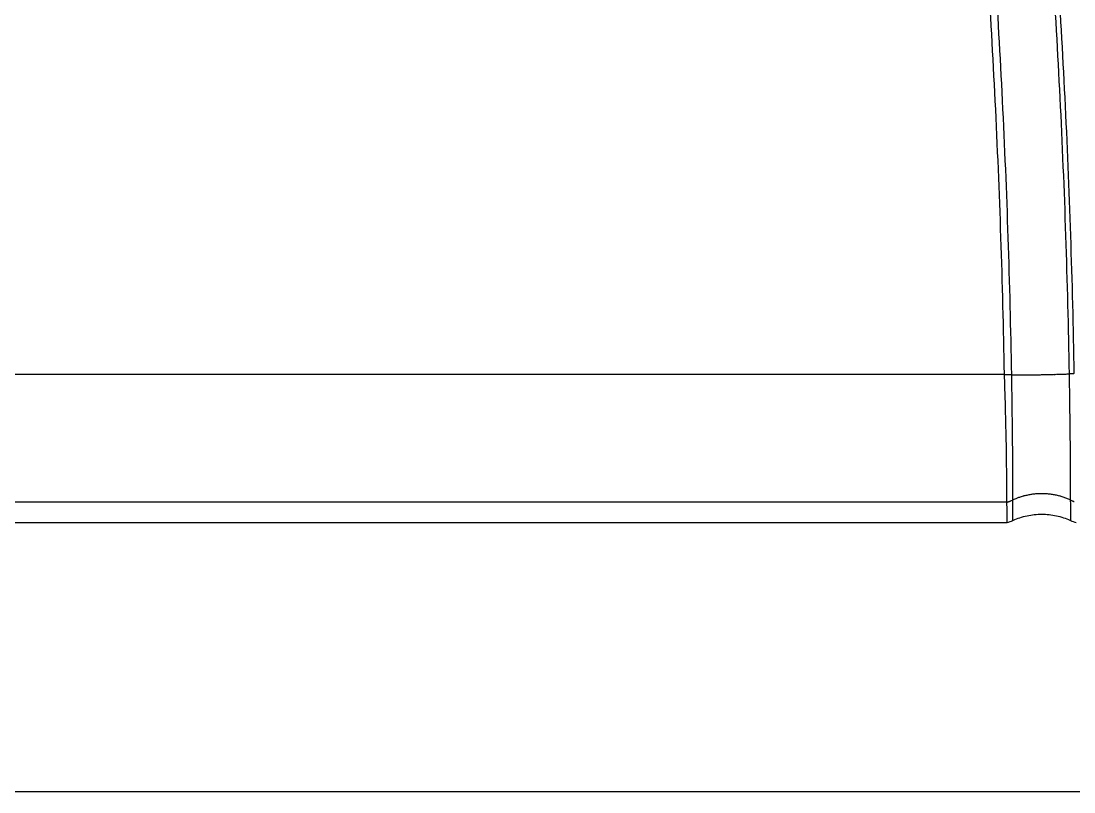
# Model space of a CAD drawing. Extents: x 3485972 to 3601240, y -673889 to -591207.
# Drawn here: x 3498978 to 3499142.7, y -607813.1 to -607692.5 of the extents above; entities that cross this region are included whole.
import ezdxf

# ---------------------------------------------------------------- set-up
doc = ezdxf.new("R2010")
doc.units = 0
doc.header["$LTSCALE"] = 6
doc.header["$MEASUREMENT"] = 0
doc.layers.add('medical equipment', color=4, linetype='CONTINUOUS')

msp = doc.modelspace()

# ---------------------------------------------------------------- linework, layer by layer
at = {"layer": 'medical equipment'}
for p, q in [((3498822.89, -607747.74), (3499131.78, -607747.74)), ((3499131.78, -607747.83), (3499131.78, -607747.74)), ((3499132.92, -607747.84), (3499132.89, -607747.84)), ((3499132.92, -607747.84), (3499133.2, -607747.84)), ((3499141.89, -607747.68), (3499141.91, -607747.68)), ((3499142.08, -607767.4), (3499141.81, -607767.28)), ((3499132.18, -607767.75), (3498822.49, -607767.75)), ((3499133.12, -607767.4), (3499133.09, -607767.42)), ((3498822.48, -607770.95), (3499132.19, -607770.95)), ((3499199.78, -607813.07), (3498756.26, -607813.07))]:
    msp.add_line(p, q, dxfattribs=at)
for centre, radius, start, end in [((3499132.6, -607987.96), 240.13, 90.1749, 90.196), ((3499132.17, -607836.84), 89, 90.1479, 90.1915), ((3499132.2, -607846.37), 98.53, 90.1253, 90.1508), ((3499132.54, -608062.25), 314.42, 90.096, 90.1022), ((3499132.22, -607866.55), 118.72, 90.0786, 90.0967), ((3499132.2, -607843.3), 95.46, 90.0627, 90.0867), ((3499132.22, -607858.35), 110.52, 90.043, 90.0632), ((3499132.22, -607867.25), 119.42, 90.0229, 90.0412), ((3499132.21, -607859.39), 111.55, 90.0001, 90.0198), ((3499132.22, -607855.99), 108.15, 89.9838, 90.0042), ((3499132.21, -607857.37), 109.54, 89.962, 89.982), ((3499132.21, -607857.56), 109.72, 89.9419, 89.9619), ((3499132.21, -607856.23), 108.39, 89.9216, 89.9417), ((3499132.22, -607855.33), 107.5, 89.9033, 89.9236), ((3499132.22, -607854.82), 106.99, 89.8808, 89.9011), ((3499132.22, -607854.2), 106.36, 89.8603, 89.8807), ((3499132.22, -607853.44), 105.6, 89.8416, 89.8621), ((3499132.22, -607852.7), 104.87, 89.8188, 89.8394), ((3499132.23, -607852.01), 104.17, 89.7999, 89.8206), ((3499132.23, -607851.26), 103.43, 89.7789, 89.7996), ((3499132.23, -607850.55), 102.71, 89.7577, 89.7785), ((3499132.23, -607849.78), 101.95, 89.7364, 89.7573), ((3499132.24, -607849.01), 101.18, 89.717, 89.738), ((3499132.24, -607848.31), 100.47, 89.6935, 89.7145), ((3499132.24, -607847.59), 99.76, 89.6737, 89.6948), ((3499132.25, -607846.72), 98.89, 89.6539, 89.6752), ((3499132.25, -607845.7), 97.87, 89.6298, 89.6512), ((3499133.98, -607590.23), 157.61, 269.7148, 269.8165), ((3499134.01, -607581.2), 166.64, 269.8158, 269.9137), ((3499134.03, -607574.08), 173.76, 269.9102, 270.0055), ((3499134.03, -607570.45), 177.39, 270.0073, 270.1019), ((3499134.03, -607566.01), 181.83, 270.0994, 270.1928), ((3499134.01, -607561.52), 186.32, 270.1937, 270.286), ((3499134, -607557.25), 190.59, 270.2837, 270.3748), ((3499133.97, -607553.96), 193.88, 270.3763, 270.4666), ((3499133.95, -607550.77), 197.07, 270.4645, 270.554), ((3499133.92, -607548.26), 199.58, 270.5557, 270.6446), ((3499133.9, -607545.96), 201.88, 270.6429, 270.7313), ((3499133.87, -607544.32), 203.52, 270.733, 270.821), ((3499133.86, -607543.24), 204.6, 270.8194, 270.9071), ((3499133.85, -607542.99), 204.85, 270.9093, 270.997), ((3499133.85, -607542.45), 205.39, 270.9954, 271.0828), ((3499133.83, -607541.8), 206.04, 271.0848, 271.1718), ((3499133.88, -607544.23), 203.61, 271.1719, 271.2598), ((3499133.98, -607549.15), 198.69, 271.2628, 271.3525), ((3499133.93, -607546.59), 201.25, 271.3475, 271.4353), ((3499133.68, -607536.92), 210.92, 271.437, 271.5197), ((3499134.14, -607555.59), 192.24, 271.5324, 271.6238), ((3499134.95, -607584.76), 163.07, 271.6284, 271.7374), ((3499134.11, -607552.43), 195.41, 271.6976, 271.7826), ((3499125.73, -607281.97), 465.99, 271.778, 271.81), ((3499135.2, -607591.36), 156.46, 271.9199, 272.039), ((3499136.04, -607614.8), 133.01, 272.0366, 272.2469), ((3499128.61, -607413.08), 334.87, 272.165, 272.2731), ((3499145.74, -607839.87), 92.27, 92.3636, 92.3789), ((3499145.77, -607840.54), 92.94, 92.3492, 92.3644), ((3499145.8, -607841.18), 93.58, 92.3336, 92.3488), ((3499145.81, -607841.63), 94.03, 92.3163, 92.3314), ((3499145.84, -607842.14), 94.55, 92.3021, 92.3172), ((3499145.86, -607842.65), 95.05, 92.288, 92.303), ((3499145.88, -607843.18), 95.59, 92.2739, 92.2889), ((3499145.9, -607843.73), 96.13, 92.2557, 92.2706), ((3499145.92, -607844.2), 96.6, 92.243, 92.2578), ((3499145.94, -607844.73), 97.14, 92.2279, 92.2427), ((3499145.96, -607845.22), 97.63, 92.2122, 92.227), ((3499145.98, -607845.77), 98.17, 92.1985, 92.2132), ((3499146, -607846.22), 98.62, 92.1848, 92.1995), ((3499146.01, -607846.53), 98.94, 92.1681, 92.1828), ((3499146.03, -607847.25), 99.66, 92.1527, 92.1673), ((3499146.08, -607848.36), 100.77, 92.1392, 92.1537), ((3499146.07, -607848.06), 100.46, 92.1246, 92.1391), ((3499146.02, -607846.64), 99.05, 92.1118, 92.1266), ((3499146.12, -607849.65), 102.05, 92.0955, 92.1099), ((3499146.39, -607856.73), 109.15, 92.0838, 92.0972), ((3499146.08, -607848.55), 100.96, 92.0631, 92.0778), ((3499145.58, -607834.67), 87.07, 92.0482, 92.0657), ((3499146.35, -607855.79), 108.21, 92.0445, 92.0577), ((3499152.71, -608034.25), 286.77, 92.0366, 92.0411), ((3499145.68, -607837.3), 89.7, 92.0014, 92.02), ((3499145.38, -607828.53), 80.92, 91.972, 92.0039), ((3499150.15, -607965.76), 218.24, 91.9688, 91.9843), ((3499141.66, -607787.63), 21.96, 111.1198, 112.905), ((3499136.95, -607774.85), 8.35, 108.9465, 112.5438), ((3499137.29, -607775.78), 9.33, 106.963, 109.0698), ((3499141.61, -607793.01), 27.09, 104.508, 105.0797), ((3499137.65, -607777.63), 11.21, 103.0719, 104.6011), ((3499137.31, -607775.63), 9.18, 101.8203, 103.811), ((3499137.59, -607777.04), 10.62, 100.0637, 101.7526), ((3499137.7, -607777.89), 11.48, 98.3125, 99.8553), ((3499137.6, -607777.25), 10.83, 96.6395, 98.2877), ((3499137.59, -607777.01), 10.59, 95.0482, 96.7426), ((3499137.6, -607777.2), 10.78, 93.3364, 95.0011), ((3499137.61, -607777.28), 10.86, 91.6888, 93.3409), ((3499137.6, -607777.23), 10.81, 89.986, 91.6475), ((3499137.6, -607777.21), 10.79, 88.3532, 90.018), ((3499137.59, -607777.23), 10.81, 86.6481, 88.3084), ((3499137.6, -607777.24), 10.82, 85.0124, 86.6702), ((3499137.59, -607777.24), 10.82, 83.312, 84.9671), ((3499137.59, -607777.24), 10.82, 81.6825, 83.3354), ((3499137.58, -607777.24), 10.83, 79.9875, 81.6354), ((3499137.59, -607777.24), 10.82, 78.3652, 80.0092), ((3499137.58, -607777.26), 10.84, 76.6796, 78.3162), ((3499137.58, -607777.24), 10.82, 75.0667, 76.6999), ((3499137.58, -607777.23), 10.82, 73.3923, 75.0204), ((3499137.57, -607777.25), 10.83, 71.791, 73.4095), ((3499137.54, -607777.33), 10.92, 70.1355, 71.7338), ((3499137.58, -607777.22), 10.81, 68.5474, 70.154), ((3499137.66, -607777.01), 10.57, 66.8953, 68.5275), ((3499128.23, -607754.4), 13.92, 286.4966, 286.8064), ((3499130.77, -607762.74), 5.2, 286.556, 287.1894), ((3499130.6, -607762.16), 5.81, 287.1653, 287.5335), ((3499126.66, -607750.08), 18.52, 287.8747, 287.9647), ((3499130.2, -607760.98), 7.05, 287.9431, 288.2044), ((3499130.63, -607762.26), 5.71, 288.0722, 288.4163), ((3499130.34, -607761.37), 6.64, 288.4345, 288.7232), ((3499130.15, -607760.83), 7.21, 288.758, 289.0197), ((3499130.29, -607761.24), 6.78, 289.0257, 289.306), ((3499130.35, -607761.4), 6.61, 289.2847, 289.5732), ((3499130.3, -607761.28), 6.73, 289.5855, 289.8683), ((3499130.29, -607761.23), 6.79, 289.8612, 290.1416), ((3499130.3, -607761.27), 6.75, 290.1539, 290.436), ((3499130.31, -607761.29), 6.73, 290.4341, 290.7169), ((3499130.3, -607761.27), 6.74, 290.7169, 290.9992), ((3499130.3, -607761.27), 6.75, 291.0013, 291.2835), ((3499130.3, -607761.28), 6.74, 291.2901, 291.5723), ((3499130.3, -607761.28), 6.74, 291.5661, 291.8484), ((3499130.3, -607761.28), 6.74, 291.855, 292.1373), ((3499130.3, -607761.28), 6.74, 292.1354, 292.4177), ((3499130.3, -607761.27), 6.74, 292.4178, 292.7), ((3499130.3, -607761.28), 6.74, 292.7029, 292.9852), ((3499130.3, -607761.28), 6.74, 292.99, 293.2722), ((3499130.3, -607761.28), 6.74, 293.2686, 293.5507), ((3499130.3, -607761.28), 6.74, 293.5536, 293.8356), ((3499130.3, -607761.28), 6.74, 293.8395, 294.1216), ((3499130.3, -607761.28), 6.73, 294.1224, 294.4046), ((3499147.82, -607754.75), 13.89, 245.6194, 245.9297), ((3499144.29, -607762.7), 5.19, 245.6828, 246.3171), ((3499144.54, -607762.15), 5.8, 246.2828, 246.6515), ((3499149.47, -607750.45), 18.49, 246.9973, 247.0874), ((3499145.01, -607760.99), 7.05, 247.078, 247.3396), ((3499144.5, -607762.24), 5.7, 247.2007, 247.5451), ((3499144.86, -607761.38), 6.63, 247.5508, 247.8399), ((3499145.07, -607760.84), 7.21, 247.8908, 248.1528), ((3499144.91, -607761.25), 6.77, 248.1462, 248.4268), ((3499144.85, -607761.4), 6.61, 248.4192, 248.7079), ((3499144.89, -607761.29), 6.73, 248.7051, 248.9881), ((3499144.91, -607761.24), 6.78, 248.9956, 249.2762), ((3499144.9, -607761.27), 6.75, 249.2872, 249.5694), ((3499144.89, -607761.29), 6.73, 249.5564, 249.8394), ((3499144.9, -607761.28), 6.74, 249.8458, 250.1282), ((3499144.9, -607761.27), 6.75, 250.1264, 250.4085), ((3499144.9, -607761.27), 6.74, 250.4133, 250.6956)]:
    msp.add_arc(centre, radius, start, end, dxfattribs=at)
for points, knots in [([(3499128.73, -607582.2), (3499130.61, -607595.36), (3499132.28, -607608.55), (3499135.28, -607635.33), (3499136.59, -607648.92), (3499138.83, -607676.51), (3499139.75, -607690.5), (3499141.16, -607718.89), (3499141.64, -607733.28), (3499141.89, -607747.68)], [0, 0, 0, 0, 0.240077, 0.240077, 0.48667, 0.48667, 0.73993, 0.73993, 1, 1, 1, 1]), ([(3499129.49, -607582.08), (3499131.36, -607595.25), (3499133.04, -607608.44), (3499136.04, -607635.24), (3499137.35, -607648.84), (3499139.59, -607676.44), (3499140.51, -607690.44), (3499141.92, -607718.84), (3499142.4, -607733.24), (3499142.65, -607747.65)], [0, 0, 0, 0, 0.240077, 0.240077, 0.48667, 0.48667, 0.73993, 0.73993, 1, 1, 1, 1]), ([(3499131.78, -607747.74), (3499131.53, -607733.48), (3499131.05, -607719.23), (3499129.66, -607691.09), (3499128.75, -607677.2), (3499126.52, -607649.82), (3499125.22, -607636.33), (3499122.24, -607609.75), (3499120.58, -607596.67), (3499118.72, -607583.61)], [0.0005783, 0.0005783, 0.0005783, 0.0005783, 0.2600699, 0.2600699, 0.5133296, 0.5133296, 0.7599233, 0.7599233, 1, 1, 1, 1]), ([(3499132.92, -607747.84), (3499132.67, -607733.53), (3499132.2, -607719.24), (3499130.8, -607691.04), (3499129.89, -607677.14), (3499127.66, -607649.74), (3499126.36, -607636.24), (3499123.38, -607609.64), (3499121.71, -607596.54), (3499119.86, -607583.47)], [0, 0, 0, 0, 0.26007, 0.26007, 0.51333, 0.51333, 0.759923, 0.759923, 1, 1, 1, 1]), ([(3499132.18, -607767.75), (3499132.18, -607767.72), (3499132.18, -607767.65), (3499132.18, -607767.47), (3499132.18, -607767.35), (3499132.18, -607767.04), (3499132.18, -607766.86), (3499132.18, -607766.44), (3499132.17, -607766.21), (3499132.17, -607765.41), (3499132.16, -607764.78), (3499132.15, -607763.67), (3499132.14, -607763.28), (3499132.13, -607762.45), (3499132.13, -607762.02), (3499132.12, -607761.11), (3499132.11, -607760.63), (3499132.09, -607759.64), (3499132.09, -607759.12), (3499132.07, -607758.06), (3499132.05, -607757.51), (3499132.03, -607756.39), (3499132.02, -607755.82), (3499131.99, -607754.66), (3499131.97, -607754.06), (3499131.94, -607752.85), (3499131.93, -607752.23), (3499131.89, -607750.99), (3499131.87, -607750.36), (3499131.83, -607749.1), (3499131.81, -607748.47), (3499131.78, -607747.83)], [0, 0, 0, 0, 0.0625, 0.0625, 0.125, 0.125, 0.1875, 0.1875, 0.25, 0.25, 0.375, 0.375, 0.4375, 0.4375, 0.5, 0.5, 0.5625, 0.5625, 0.625, 0.625, 0.6875, 0.6875, 0.75, 0.75, 0.8125, 0.8125, 0.875, 0.875, 0.9375, 0.9375, 1, 1, 1, 1]), ([(3499133.12, -607767.4), (3499133.12, -607767.39), (3499133.12, -607767.38), (3499133.12, -607767.36), (3499133.12, -607767.34), (3499133.12, -607767.29), (3499133.12, -607767.25), (3499133.11, -607767.16), (3499133.11, -607767.1), (3499133.11, -607766.97), (3499133.11, -607766.91), (3499133.11, -607766.75), (3499133.11, -607766.67), (3499133.11, -607766.49), (3499133.11, -607766.4), (3499133.11, -607766.2), (3499133.11, -607766.09), (3499133.11, -607765.86), (3499133.11, -607765.75), (3499133.11, -607765.5), (3499133.11, -607765.37), (3499133.11, -607765.08), (3499133.11, -607764.93), (3499133.11, -607764.45), (3499133.1, -607764.1), (3499133.1, -607763.39), (3499133.1, -607763), (3499133.09, -607762.19), (3499133.09, -607761.76), (3499133.08, -607760.87), (3499133.08, -607760.39), (3499133.07, -607759.41), (3499133.07, -607758.9), (3499133.06, -607757.87), (3499133.05, -607757.33), (3499133.04, -607756.22), (3499133.03, -607755.66), (3499133.02, -607754.52), (3499133.01, -607753.93), (3499133, -607753.03), (3499133, -607752.73), (3499132.99, -607752.28), (3499132.99, -607752.13), (3499132.99, -607751.82), (3499132.98, -607751.67), (3499132.98, -607751.37), (3499132.98, -607751.22), (3499132.97, -607750.92), (3499132.97, -607750.77), (3499132.96, -607750.32), (3499132.96, -607750.01), (3499132.94, -607749.09), (3499132.93, -607748.47), (3499132.92, -607747.84)], [0.6680913, 0.6680913, 0.6680913, 0.6680913, 0.6732871, 0.6732871, 0.678483, 0.678483, 0.6888747, 0.6888747, 0.6992663, 0.6992663, 0.709658, 0.709658, 0.7200497, 0.7200497, 0.7304414, 0.7304414, 0.7408331, 0.7408331, 0.7512248, 0.7512248, 0.7616158, 0.7616158, 0.7720068, 0.7720068, 0.7927889, 0.7927889, 0.8134503, 0.8134503, 0.8341118, 0.8341118, 0.8549006, 0.8549006, 0.8756894, 0.8756894, 0.8963603, 0.8963603, 0.9170312, 0.9170312, 0.9377985, 0.9377985, 0.9481821, 0.9481821, 0.9533739, 0.9533739, 0.9585657, 0.9585657, 0.963745, 0.963745, 0.9689243, 0.9689243, 0.9792829, 0.9792829, 1, 1, 1, 1]), ([(3499141.89, -607747.68), (3499141.9, -607748.32), (3499141.91, -607748.95), (3499141.93, -607749.88), (3499141.93, -607750.19), (3499141.94, -607750.65), (3499141.94, -607750.8), (3499141.94, -607751.11), (3499141.95, -607751.26), (3499141.95, -607751.56), (3499141.95, -607751.71), (3499141.96, -607752.02), (3499141.96, -607752.17), (3499141.97, -607752.63), (3499141.97, -607752.93), (3499141.98, -607753.84), (3499141.99, -607754.44), (3499142, -607755.59), (3499142.01, -607756.16), (3499142.02, -607757.27), (3499142.03, -607757.81), (3499142.04, -607758.86), (3499142.04, -607759.37), (3499142.05, -607760.36), (3499142.05, -607760.84), (3499142.06, -607761.73), (3499142.06, -607762.17), (3499142.07, -607762.99), (3499142.07, -607763.38), (3499142.07, -607764.1), (3499142.07, -607764.44), (3499142.08, -607764.92), (3499142.08, -607765.07), (3499142.08, -607765.36), (3499142.08, -607765.49), (3499142.08, -607765.74), (3499142.08, -607765.86), (3499142.08, -607766.09), (3499142.08, -607766.19), (3499142.08, -607766.4), (3499142.08, -607766.49), (3499142.08, -607766.67), (3499142.08, -607766.75), (3499142.08, -607766.9), (3499142.08, -607766.97), (3499142.08, -607767.1), (3499142.08, -607767.15), (3499142.08, -607767.25), (3499142.08, -607767.29), (3499142.08, -607767.34), (3499142.08, -607767.36), (3499142.08, -607767.38), (3499142.08, -607767.39), (3499142.08, -607767.4)], [0.6680913, 0.6680913, 0.6680913, 0.6680913, 0.6888084, 0.6888084, 0.699167, 0.699167, 0.7043462, 0.7043462, 0.7095255, 0.7095255, 0.7147174, 0.7147174, 0.7199092, 0.7199092, 0.7302928, 0.7302928, 0.7510601, 0.7510601, 0.771731, 0.771731, 0.7924019, 0.7924019, 0.8131907, 0.8131907, 0.8339795, 0.8339795, 0.854641, 0.854641, 0.8753024, 0.8753024, 0.8960845, 0.8960845, 0.9064755, 0.9064755, 0.9168665, 0.9168665, 0.9272582, 0.9272582, 0.9376499, 0.9376499, 0.9480416, 0.9480416, 0.9584333, 0.9584333, 0.9688249, 0.9688249, 0.9792166, 0.9792166, 0.9896083, 0.9896083, 0.9948042, 0.9948042, 1, 1, 1, 1]), ([(3499132.19, -607770.95), (3499132.18, -607770.89), (3499132.19, -607770.82), (3499132.19, -607770.69), (3499132.19, -607770.49), (3499132.19, -607770.02), (3499132.19, -607769.62), (3499132.19, -607768.82), (3499132.18, -607768.28), (3499132.18, -607767.75)], [0, 0, 0, 0, 0.0625, 0.0625, 0.125, 0.25, 0.5, 0.5, 1, 1, 1, 1]), ([(3499133.12, -607770.6), (3499133.12, -607770.54), (3499133.12, -607770.47), (3499133.12, -607770.34), (3499133.12, -607770.28), (3499133.12, -607770.08), (3499133.12, -607769.95), (3499133.12, -607769.56), (3499133.12, -607769.3), (3499133.12, -607768.77), (3499133.12, -607768.51), (3499133.12, -607768.1), (3499133.12, -607767.84), (3499133.12, -607767.56), (3499133.12, -607767.42), (3499133.12, -607767.41), (3499133.12, -607767.4)], [0.000399, 0.000399, 0.000399, 0.000399, 0.0417557, 0.0417557, 0.0835114, 0.0835114, 0.1670228, 0.1670228, 0.3340456, 0.3340456, 0.5010685, 0.5010685, 0.5845799, 0.6628718, 0.6628718, 0.6680913, 0.6680913, 0.6680913, 0.6680913]), ([(3499142.08, -607767.4), (3499142.08, -607767.41), (3499142.08, -607767.42), (3499142.08, -607767.56), (3499142.09, -607767.84), (3499142.09, -607768.1), (3499142.09, -607768.51), (3499142.09, -607768.77), (3499142.09, -607769.3), (3499142.09, -607769.56), (3499142.09, -607769.95), (3499142.09, -607770.08), (3499142.09, -607770.28), (3499142.09, -607770.34), (3499142.09, -607770.47), (3499142.09, -607770.54), (3499142.09, -607770.6)], [0.000399, 0.000399, 0.000399, 0.000399, 0.0056184, 0.0056184, 0.0839104, 0.1674218, 0.1674218, 0.3344446, 0.3344446, 0.5014674, 0.5014674, 0.5849788, 0.5849788, 0.6267345, 0.6267345, 0.6680913, 0.6680913, 0.6680913, 0.6680913]), ([(3499133.12, -607770.6), (3499133.82, -607770.28), (3499134.56, -607770.03), (3499136.07, -607769.7), (3499136.84, -607769.62), (3499137.99, -607769.62), (3499138.37, -607769.64), (3499139.14, -607769.72), (3499139.53, -607769.79), (3499140.65, -607770.03), (3499141.38, -607770.28), (3499142.09, -607770.6)], [0, 0, 0, 0, 0.25, 0.25, 0.5, 0.5, 0.625, 0.625, 0.75, 0.75, 1, 1, 1, 1])]:
    msp.add_open_spline(points, degree=3, knots=knots, dxfattribs=at)
for points in [[(3499132.19, -607770.95), (3499132.51, -607770.86), (3499132.82, -607770.74), (3499133.12, -607770.6)], [(3499142.09, -607770.6), (3499142.39, -607770.74), (3499142.7, -607770.86), (3499143.02, -607770.95)]]:
    msp.add_open_spline(points, degree=3, dxfattribs=at)

doc.saveas('drawing.dxf')
